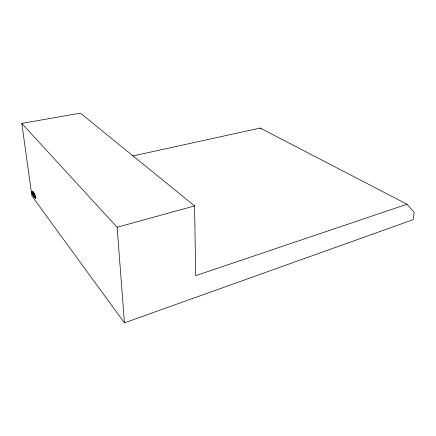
<?xml version="1.0" encoding="UTF-8"?>
<svg xmlns="http://www.w3.org/2000/svg" width="436" height="436" viewBox="0 0 436 436"><rect width="100%" height="100%" fill="white"/><g stroke="black" fill="none" stroke-linecap="round" stroke-linejoin="round"><path stroke-width="0.65" d="M32.52 191.54L32.722 194.936L34.384 197.197L34.771 197.105L33.904 192.794L32.907 191.453L32.52 191.54L33.997 194.391M32.722 192.058L32.907 191.453M33.883 194.892L35.125 196.636L33.556 194.445L34.297 193.938L34.858 194.696L35.392 198.571L34.831 197.808L34.297 193.938M34.858 194.696L34.117 195.203L33.556 194.445M406.979 204.233L195.666 275.661L194.587 205.912L80.355 113.142L21.8 123.404L31.926 196.053L124.434 322.858L413.072 219.7L414.2 212.365L406.979 204.233L260.167 128.059L132.642 156.006M21.8 123.404L117.148 227.254L194.587 205.912M33.354 194.053C33.567 195.66 32.711 193.061 34.395 193.813M34.384 197.197L33.561 193.235L32.569 191.895L32.782 194.739L34.384 194.298M32.722 194.936L33.109 194.848L32.874 193.175M34.242 195.252L34.231 195.802L35.267 195.557M33.518 192.886L33.904 192.794M260.167 128.059L261.104 128.958M32.782 194.739L34.221 196.696M32.16 192.865C32.962 193.78 31.632 190.27 32.046 192.505M35.076 197.165L34.875 196.701L34.82 197.012M34.875 197.285L35.082 197.742L35.131 197.432M35.169 197.334L34.826 196.462L34.847 197.143M34.787 197.11L35.174 197.982L35.109 197.301M33.605 193.252L33.703 193.949L33.496 193.099M117.148 227.254L124.434 322.858M31.577 191.802L31.992 193.252L31.605 191.753"/></g></svg>
